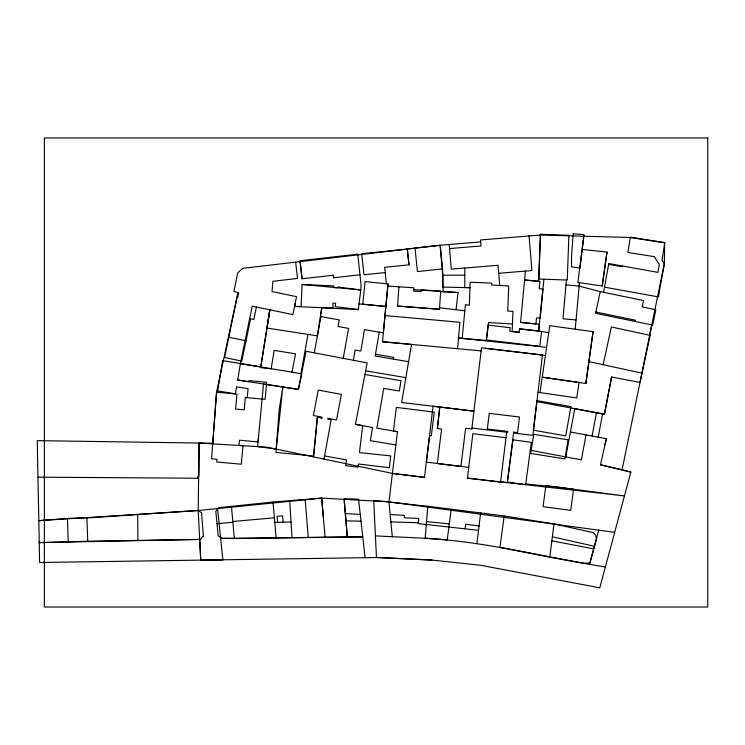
<?xml version="1.0" encoding="UTF-8"?>
<svg xmlns="http://www.w3.org/2000/svg" width="745" height="745" viewBox="0 0 745 745"><rect width="100%" height="100%" fill="white"/><g stroke="black" fill="none" stroke-linecap="round" stroke-linejoin="round"><path stroke-width="1.12" d="M392.28 536.707L388.965 501.841L397.476 431.672L393.416 431.159L396.359 407.403L434.242 412.097L431.299 435.862L429.623 435.648L424.454 477.349L392.308 473.364L267.008 447.168L199.073 443.042L198.859 475.999L198.068 476.018L198.021 478.225M199.073 443.042L198.198 510.502L200.74 560.119L222.904 559.961L217.568 508.556M604.53 287.16L658.431 296.892L664.289 263.935L664.726 242.889L630.279 237.497L540.442 235.01L538.598 281.396L524.564 279.971L539.911 281.405L539.222 288.706L542.928 289.051L540.209 318.227L536.493 317.882L535.925 323.889L520.587 322.445L525.402 271.087M301.092 306.754L302.097 284.469L333.825 285.903L333.751 287.579L337.606 287.756L337.709 287.002L360.794 289.945L358.289 309.557L321.775 307.694L317.407 335.855L267.008 328.042L269.811 309.799L260.787 366.922L240.374 363.653M545.405 355.477L481.493 347.822L473.913 411.166L439.792 406.984L437.268 428.505L441.571 429.036L437.343 463.52L460.931 466.417L465.606 428.328L471.827 429.092L473.913 411.166L401.648 402.505L411.529 344.441L382.502 341.75L387.8 286.043L413.959 287.821L413.736 291.099L421.121 291.602L421.242 289.805L440.695 291.127L439.466 309.259L397.579 306.074L398.892 286.797M375.433 535.906L425.19 538.253L427.779 506.274L388.983 502.102M566.405 280.018L563.015 318.813L576.015 319.94M575.205 329.206L579.452 282.709M457.551 348.716L459.907 322.268L384.969 315.582M247.219 397.672L248.066 388.676L236.603 386.804L235.457 393.835L217.67 390.939L222.606 360.599L301.669 373.785L298.438 389.402L263.506 384.001L257.621 446.6L276.218 449.095L282.83 387.018L279.207 409.368L275.967 452.429L313.719 456.014L317.417 417.135L321.887 417.982L322.045 417.172L313.375 415.514L318.245 390.026L341.396 394.45L336.517 419.938L327.856 418.29L327.698 419.09L331.106 419.733L324.056 459.097M546.588 347.31L458.501 338.025L462.179 338.379L465.401 304.705L469.387 305.226L470.123 282.234L491.737 283.1L491.663 285.046L508.714 285.912L507.718 311.103L512.96 311.308L512.16 331.516L519.135 332.326L519.507 328.871L538.654 330.948L539.445 324.298L520.587 322.445M258.627 436.16L258.059 441.915L239.508 440.211L238.987 445.361L242.991 445.715L241.296 464.228L216.739 461.984L216.991 459.293L211.58 458.79L216.553 392.196L238 292.534M359.015 303.885L385.78 306.474L362.796 304.174L365.059 281.61L388.043 283.92L383.34 332.866L364.491 329.653L360.85 351.035L355.123 350.066L353.391 360.282M313.375 456.862L317.417 417.135L321.887 418.001M543.934 279.207L538.635 331.134L548.73 332.596M582.45 249.445L606.998 252.108L602.342 286.052L577.869 282.476L583.81 236.212M390.194 514.46L404.405 515.4L404.237 517.822L418.83 518.446L418.271 523.614L478.523 530.338L480.618 512.923L427.779 506.274M437.52 428.533L439.792 406.984L433.031 406.267L426.345 462.124L468.754 467.376M387.8 286.043L388.043 283.92M456.061 309.706L458.054 292.524L413.838 289.665M471.958 428.04L507.69 432.314L507.792 431.429L487.351 428.98L489.214 413.373L519.47 416.986L517.598 432.603L513.678 432.137L513.566 433.022L532.843 435.322L542.453 354.955L485.395 348.297M605.359 567.019C545.349 557.307 486.085 541.624 425.19 538.253L447.205 539.948L451.209 509.17M506.675 432.193L500.556 482.183L467.432 478.122L472.87 433.692L505.995 437.753M465.169 528.689L465.718 524.247L479.082 525.951M513.678 432.137L507.289 482.648L500.603 481.829M554.001 523.903L592.992 532.582L594.389 533.681L595.777 535.664L596.428 538.868L589.872 562.875L583.94 563.304L549.801 557.176L553.991 523.903L504.179 515.959L480.73 512.979M476.828 543.626L478.523 530.338M504.179 515.959L499.951 547.407L549.801 557.176M537.992 392.298L576.779 397.923L579.014 382.492L542.248 377.166L585.859 383.489L593.067 331.665L549.726 325.705L540.013 392.587M585.859 383.489L593.067 331.665M602.053 286.005L606.998 252.108M321.775 307.694L320.415 316.504L339.264 319.912L338.072 326.506L348.623 328.415L343.212 358.345M269.932 309.799L260.666 367.639L271.199 368.822L274.151 350.392L295.542 353.819L291.975 372.146M200.74 560.119L199.753 539.417L39.252 542.621L37.25 440.64L212.8 443.247L216.553 392.196L236.984 394.114L235.588 409.052L244.183 409.852L245.338 397.495L265.099 399.348L266.701 382.269L248.821 380.593L248.709 381.794L237.711 380.006L240.402 363.495L252.238 306.167L292.86 314.576L295.169 303.42M379.242 332.168L375.182 356.036L408.586 361.716M393.351 359.127L393.649 357.367L375.48 354.275M300.989 373.655L307.955 334.393M314.334 352.823L320.89 316.588M603.599 292.319L608.795 263.534L657.947 272.4L659.344 264.643L654.361 256.643L627.923 252.508L630.326 237.171L664.773 242.572L662.007 260.266L664.289 263.935L622.084 469.778L630.838 472.116L599.772 587.824L480.506 565.25L432.063 560.063L378.926 557.502L39.55 562.494L39.243 542.034M622.317 265.974L622.168 266.794L608.646 264.354M565.762 456.909L574.786 408.698L604.484 414.248L611.58 377.007L640.039 382.446L650.115 335.38L611.375 326.953L603.161 364.705M570.428 431.979L586.026 434.903L581.37 459.842L530.263 450.241M592.061 436.03L596.419 412.739M598.207 437.185L602.565 413.885M611.58 377.007L604.381 414.248L536.875 401.583M358.289 309.557L335.203 306.605L335.623 303.271L333.043 303.159L332.819 308.197L294.536 306.456L296.547 296.678L272.037 291.621L272.894 281.293L297.525 278.444L295.635 262.138M245.971 340.754L241.771 361.074L224.58 357.526L237.087 296.929L237.832 297.078L238.735 292.729L233.93 291.416L237.739 272.894L242.74 268.321L440.146 245.254L480.665 241.901M256.401 307.024L253.831 319.475L250.553 318.795L246.055 340.772L228.78 337.262M635.14 321.458L635.401 320.21L595.879 312.043M649.668 335.278L651.81 324.894M600.228 291.621L595.628 313.3L652.685 325.081L655.851 309.743L642.181 306.912L643.503 300.542L600.228 291.621L578.967 286.052L565.976 284.916M630.838 472.116L600.479 464.824L606.365 438.703L586.026 434.903M605.042 444.56L606.411 438.712M589.63 564.291L598.757 530.161M87.705 541.233L200.582 539.408L202.491 536.605L203.376 536.502L201.56 512.7L198.198 510.502L38.824 520.643L67.432 518.436L86.923 517.812L87.705 541.233L39.252 542.621M300.067 261.625L302.07 278.76L333.36 275.231L333.639 277.783L359.975 274.793M614.681 532.303L388.965 501.841L321.663 498.107L273.015 502.028L218.713 507.699L215.827 511.349L218.183 535.906L222.206 538.281L234.358 538.551L362.75 536.838L220.669 538.421M440.146 245.301L415.012 248.011L417.424 271.553L442.577 268.964L440.146 245.301L442.735 275.175L442.735 287.086L469.946 287.691M385.202 272.577L364.026 274.756L361.642 253.747L407.347 249.091L408.968 264.82L384.662 267.315L386.348 283.752M323.432 517.961L321.663 498.107L198.198 510.502L86.997 517.989M216.935 523.716L232.887 522.236L234.33 538.216M231.444 506.302L232.812 521.491L274.383 517.794L273.015 502.028M415.03 248.187L407.245 248.839L408.968 264.82M449.57 248.588L481 245.962L480.506 239.974L540.442 235.01M498.712 273.294L531.921 270.547L529.062 235.951M274.775 522.431L291.053 521.994M442.735 275.175L464.796 275.175M469.946 287.57L464.796 287.57L464.796 268.032M294.536 306.456L301.101 306.456M37.967 477.173L198.617 478.234M365.069 557.707L358.559 499.225L344.06 498.601L345.997 520.829L361.008 521.183M390.892 521.882L418.364 522.729M432.063 560.063L376.449 557.539L373.757 500.528L388.965 501.841M345.373 513.631L360.245 514.395M440.658 291.565L458.063 292.524M512.458 324.038L488.496 322.52L486.336 340.456L462.179 338.379M397.579 306.074L439.466 309.259L439.55 307.797L464.824 310.73M302.097 284.469L360.794 289.945L361.083 285.177L357.758 254.185L300.03 260.75L302.07 278.76M382.502 341.75L481.121 350.904M525.765 483.98L558.601 487.277L624.45 495.928L467.432 478.122M426.54 521.612L449.403 523.903M519.507 328.871L541.578 331.478L539.799 346.323L486.401 339.934L488.208 325.062L510.195 327.707L509.776 331.208L519.135 332.326M392.298 473.466L424.454 477.349M237.711 380.006L298.438 389.402L306.037 351.24L367.173 362.917L355.44 424.352L372.547 427.49L370.321 440.658L395.837 444.942M365.665 370.824L405.876 377.659M397.476 431.672L376.84 428.17L383.768 388.396L399.264 391.023L401.006 380.714L364.966 374.484M355.449 424.315L362.703 425.609L359.444 452.597L390.715 455.912L389.3 467.711L358.475 463.995L358.094 467.162L345.717 465.672L346.416 459.87L324.615 455.959M551.859 540.833L593.625 548.851M588.969 361.623L641.901 373.133M552.371 536.838L594.324 546.243M600.479 464.824L622.103 469.695M333.36 275.231L333.639 277.783M232.812 521.491L232.887 522.236M321.663 498.107L325.137 537.126M274.383 517.794L276.097 537.834M344.125 499.346L347.282 536.903L345.997 520.829M277.606 522.357L277.093 516.285L282.616 515.903L283.147 522.208M499.718 285.456L498.042 265.285L451.274 269.15L449.235 244.509M305.199 499.793L308.225 537.182M289.712 500.836L292.04 537.573M67.432 518.436L68.205 541.652M442.577 268.964L443.154 291.658M137.667 514.963L137.946 540.581M540.442 234.275L538.84 279.03L567.28 280.046L568.882 235.29L540.442 234.275M573.184 233.809L571.508 256.764L571.536 266.868L579.964 268.098L583.968 234.591L573.184 233.809M536.987 400.633L533.42 430.182L565.734 435.909L570.921 406.649L536.987 400.633M512.988 439.848L507.364 482.089L525.691 484.529L531.325 442.288L512.988 439.848M545.88 485.582L543.068 506.684L570.745 510.372L573.557 489.269L545.88 485.582M533.755 434.335L530.691 453.435L564.989 458.929L568.053 439.829L533.755 434.335M707.75 137.965L44.355 137.965L44.355 607.035L707.75 607.035L707.75 137.965"/></g></svg>
